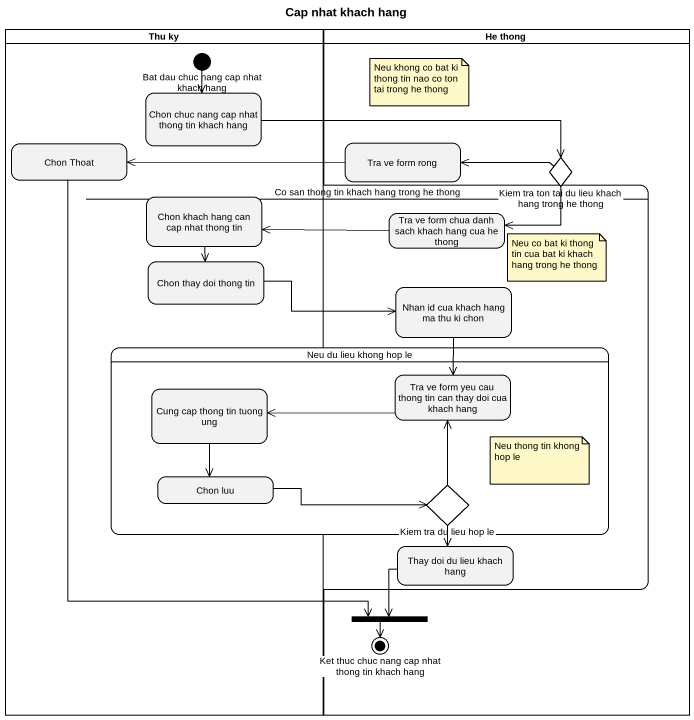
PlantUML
@startuml
title Cap nhat khach hang
hide empty description
state "Thu ky" as Thu_ky <<partition>> {
  state "Bat dau chuc nang cap nhat khach hang" as Bat_dau_chuc_nang_cap_nhat <<start>>
  state "Chon chuc nang cap nhat thong tin khach hang" as Chon_chuc_nang_cap_nhat
  state "Chon Thoat" as Chon_Thoat
  state "Chon khach hang can cap nhat thong tin" as Chon_khach_hang_can_cap
  state "Chon thay doi thong tin" as Chon_thay_doi_thong_tin
}
state "He thong" as He_thong <<partition>> {
  state "Tra ve form rong" as Tra_ve_form_rong
  state "Kiem tra ton tai du lieu khach hang trong he thong" as Kiem_tra_ton_tai_du_lieu <<choice>>
  state fork1 <<join>>
  state "Ket thuc chuc nang cap nhat thong tin khach hang" as Ket_thuc_chuc_nang_cap_nhat <<end>>
}
state "Co san thong tin khach hang trong he thong" as Co_san_thong_tin_khach_hang {
  state "Tra ve form chua danh sach khach hang cua he thong" as Tra_ve_form_chua_danh_sach
  state "Nhan id cua khach hang ma thu ki chon" as Nhan_id_cua_khach_hang_ma
  state "Neu du lieu khong hop le" as Neu_du_lieu_khong_hop_le {
    state "Cung cap thong tin tuong ung" as Cung_cap_thong_tin_tuong_ung
    state "Tra ve form yeu cau thong tin can thay doi cua khach hang" as Tra_ve_form_yeu_cau_thong
    state "Chon luu" as Chon_luu
    state "Kiem tra du lieu hop le" as Kiem_tra_du_lieu_hop_le <<choice>>
  }
  state "Thay doi du lieu khach hang" as Thay_doi_du_lieu_khach_hang
}
Bat_dau_chuc_nang_cap_nhat --> Chon_chuc_nang_cap_nhat
Chon_chuc_nang_cap_nhat -right-> Kiem_tra_ton_tai_du_lieu
Chon_Thoat --> fork1
Tra_ve_form_rong -left-> Chon_Thoat
Kiem_tra_ton_tai_du_lieu -left-> Tra_ve_form_rong
Kiem_tra_ton_tai_du_lieu -left-> Tra_ve_form_chua_danh_sach
Chon_khach_hang_can_cap --> Chon_thay_doi_thong_tin
Tra_ve_form_chua_danh_sach -left-> Chon_khach_hang_can_cap
Chon_thay_doi_thong_tin -right-> Nhan_id_cua_khach_hang_ma
Nhan_id_cua_khach_hang_ma --> Tra_ve_form_yeu_cau_thong
Cung_cap_thong_tin_tuong_ung --> Chon_luu
Tra_ve_form_yeu_cau_thong -left-> Cung_cap_thong_tin_tuong_ung
Chon_luu -right-> Kiem_tra_du_lieu_hop_le
Kiem_tra_du_lieu_hop_le -up-> Tra_ve_form_yeu_cau_thong
Kiem_tra_du_lieu_hop_le --> Thay_doi_du_lieu_khach_hang
Thay_doi_du_lieu_khach_hang --> fork1
fork1 --> Ket_thuc_chuc_nang_cap_nhat
note as N1
  Neu khong co bat ki thong tin nao co ton tai trong he thong
end note
note as N2
  Neu co bat ki thong tin cua bat ki khach hang trong he thong
end note
note as N3
  Neu thong tin khong hop le
end note
@enduml
